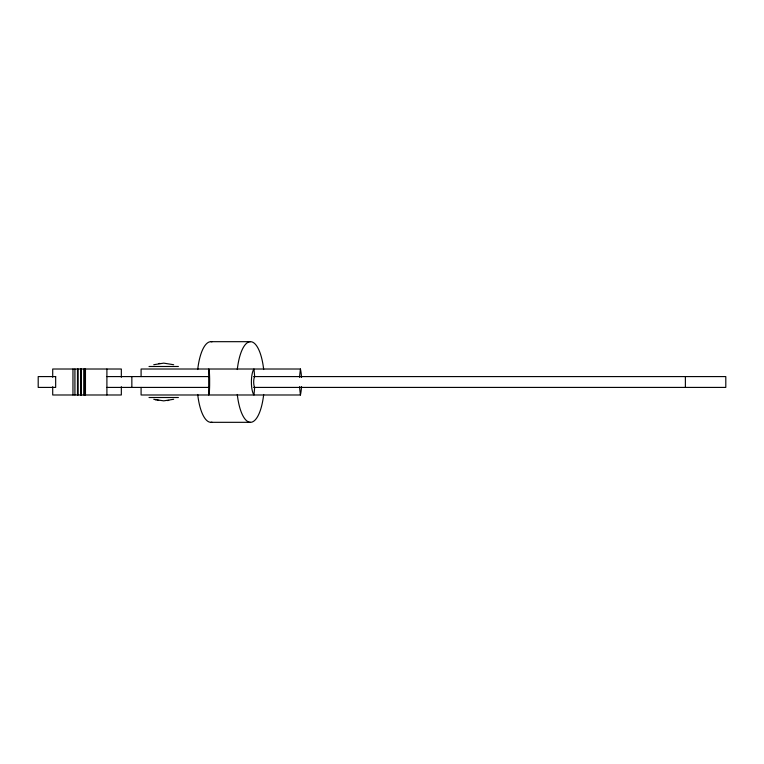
<?xml version="1.0" encoding="UTF-8"?>
<svg xmlns="http://www.w3.org/2000/svg" width="764" height="764" viewBox="0 0 764 764"><rect width="100%" height="100%" fill="white"/><g stroke="black" fill="none" stroke-linecap="round" stroke-linejoin="round"><path stroke-width="1.15" d="M209.25 393.403L209.202 393.832A16.436 2.798 90 0 1 208.763 394.988C208.667 386.317 208.667 377.683 208.763 369.012A16.436 2.798 -90 0 1 209.193 370.129L209.25 370.597M141.092 376.585L141.092 369.012L300.433 369.012L299.564 376.585A9.235 2.674 -90 0 1 299.717 377.397M153.745 364.724L163.706 363.139L173.667 364.724M173.667 399.276L163.706 400.861L153.745 399.276M158.673 363.597L159.924 363.416M167.488 400.584L168.739 400.403M210.902 341.68L250.487 341.68A40.32 13.876 -90 0 1 263.675 369.537M149.009 366.491L178.404 366.491M106.903 376.585L209.393 376.585M253.533 376.585L725.8 376.585L725.8 387.415L253.533 387.415M106.903 387.415L209.393 387.415M301.541 386.603A21.726 6.303 90 0 1 300.433 394.988L141.092 394.988L141.092 387.415M149.009 397.509L178.404 397.509M210.902 422.32L250.487 422.32A40.32 13.876 -90 0 0 263.675 394.463M157.432 400.183L158.673 400.403M154.968 399.62L156.19 399.925M300.433 394.988L299.564 387.415A9.235 2.674 -90 0 0 299.717 386.603M685.384 376.585L685.384 387.415M131.847 376.585L131.847 387.415M121.333 377.273L121.333 369.012L52.706 369.012L52.706 377.273M121.333 386.727L121.333 394.988L52.706 394.988L52.706 386.727M106.903 369.012L106.903 394.988M85.463 369.012L85.463 394.988M84.47 369.012L84.47 394.988M83.859 369.012L83.859 394.988M81.28 369.012L81.28 394.988M80.879 369.012L80.879 394.988M80.669 369.012L80.669 394.988M78.1 369.012L78.1 394.988M77.489 369.012L77.489 394.988M74.92 369.012L74.92 394.988M72.962 369.012L72.962 394.988M300.433 369.012A21.726 6.303 90 0 1 301.541 377.397M209.24 393.374A14.01 0.926 -90 0 0 209.632 385.314L209.632 378.696A14.01 0.926 90 0 0 209.24 370.626M237.289 369.537A40.32 13.876 -90 0 1 250.487 341.68M250.487 422.32A40.32 13.876 -90 0 1 237.289 394.463M211.991 422.196A40.32 13.876 -90 0 1 197.714 394.463M197.714 369.537A40.32 13.876 -90 0 1 211.991 341.804M254.689 387.415L253.954 394.988A13.981 4.059 -90 0 1 251.394 382A13.981 4.059 -90 0 1 253.954 369.012L254.689 376.585A5.959 1.729 -90 0 0 253.686 382A5.959 1.729 -90 0 0 254.689 387.415M55.667 376.585L38.2 376.585L38.2 387.415L55.667 387.415L55.667 376.585"/></g></svg>
